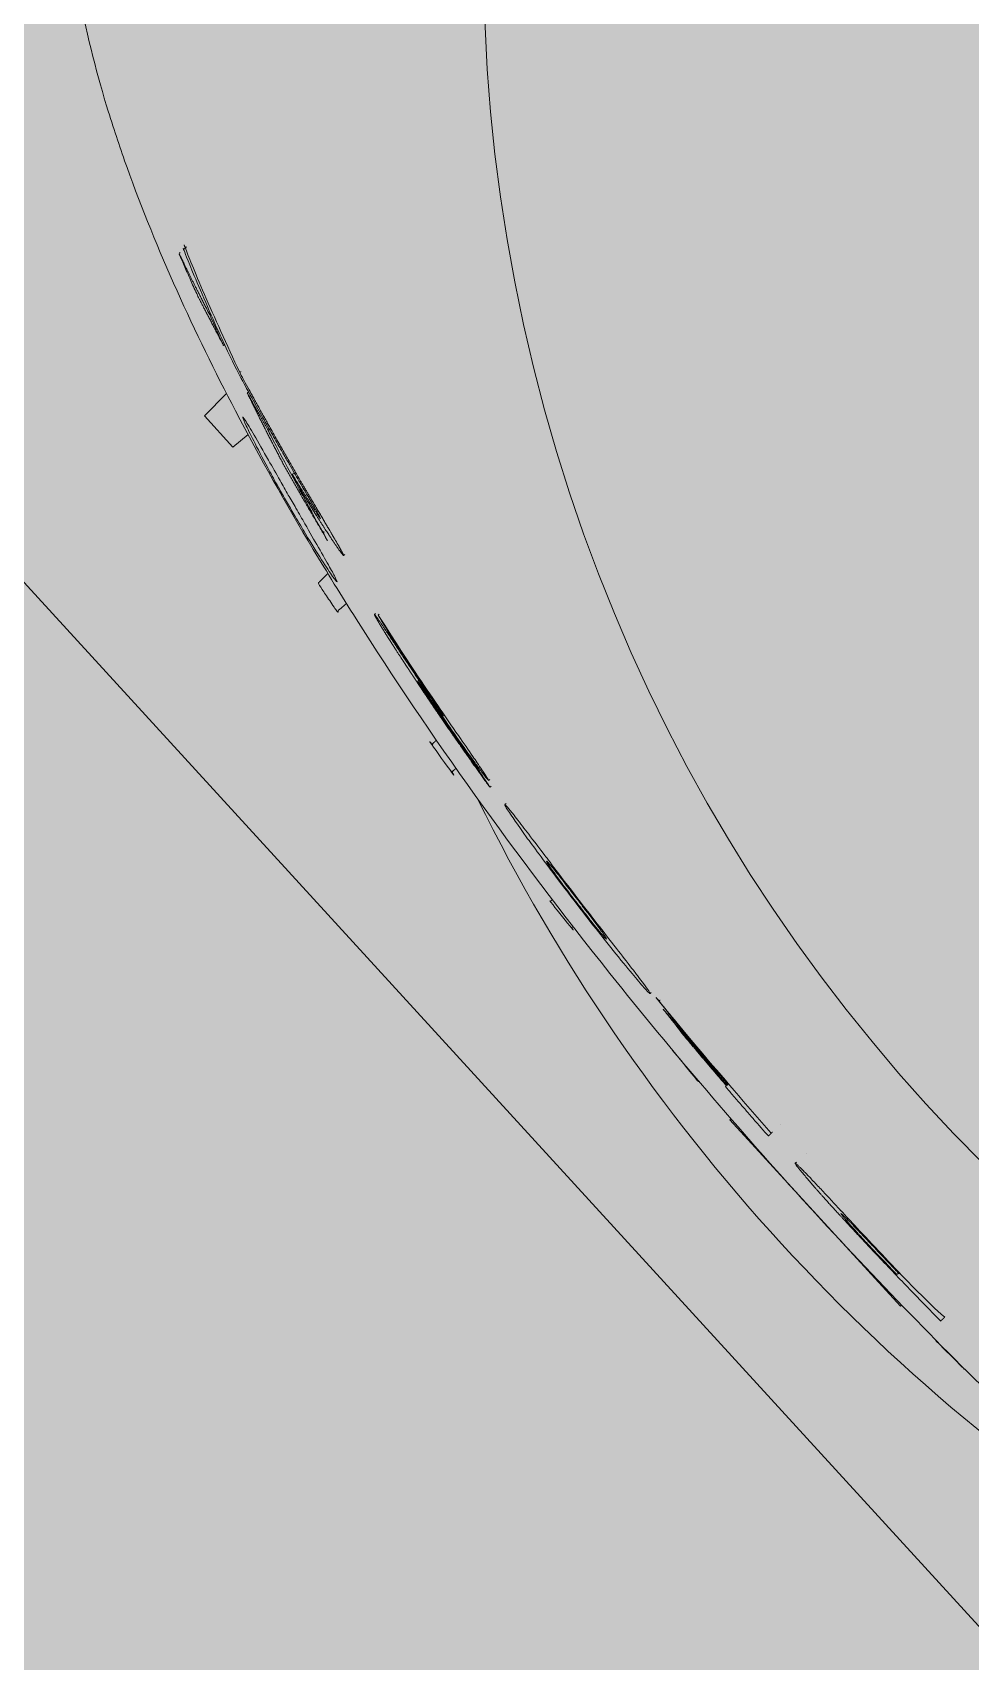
# Model space of a CAD drawing. Header units: metres. Extents: x 2306714 to 2308412, y 453204 to 454783.
# Drawn here: x 2307435.3738 to 2307435.4334, y 454012.8168 to 454012.92 of the extents above; entities that cross this region are included whole.
import ezdxf

# ---------------------------------------------------------------- set-up
doc = ezdxf.new("R2010")
doc.units = ezdxf.units.M
for name, color, linetype in [('220_СТР', 7, 'Continuous'), ('АД_серый', 250, 'Continuous'), ('ГП_здания', 7, 'Continuous'), ('ПП_Дорога_Покрытия_Газон', 3, 'Continuous')]:
    doc.layers.add(name, color=color, linetype=linetype)
for name, color, linetype, lineweight in [('280_ПОР_Откосы планировки', 250, 'Continuous', 20), ('ГП_АД том 3.2.6', 250, 'Continuous', 40), ('ПП_Дорога_Покрытия_Откос', 3, 'Continuous', 9)]:
    doc.layers.add(name, color=color, linetype=linetype, lineweight=lineweight)

# ---------------------------------------------------------------- blocks, each defined once
blk = doc.blocks.new('АД 3.2.6')
at = {"layer": 'АД_серый'}
h = blk.add_hatch(dxfattribs=at)
h.set_pattern_fill('ANSI37', color=256, scale=0.25)
h.set_pattern_definition([(45, (-2306965.9422, -453205.9558), (-0.56126600757, 0.56126600757), []), (135, (-2306965.9422, -453205.9558), (-0.56126600757, -0.56126600757), [])])
edge = h.paths.add_edge_path()
edge.add_line((1053.93186, 1206.08536), (1054.02543, 1208.20484))
edge.add_line((1054.02543, 1208.20484), (1018.62202, 1175.7919))
edge.add_line((1018.62202, 1175.7919), (966.99205, 1128.52302))
edge.add_line((966.99205, 1128.52302), (878.48354, 1047.49067))
edge.add_line((878.48354, 1047.49067), (841.60499, 1013.72719))
edge.add_line((841.60499, 1013.72719), (814.31486, 988.74221))
edge.add_line((814.31486, 988.74221), (777.43631, 954.97873))
edge.add_line((777.43631, 954.97873), (740.55776, 921.21525))
edge.add_line((740.55776, 921.21525), (666.80067, 853.68829))
edge.add_line((666.80067, 853.68829), (629.92212, 819.92481))
edge.add_line((629.92212, 819.92481), (593.04357, 786.16133))
edge.add_line((593.04357, 786.16133), (556.16502, 752.39785))
edge.add_line((556.16502, 752.39785), (292.41778, 510.92888))
edge.add_line((292.41778, 510.92888), (59.06115, 297.28349))
edge.add_arc((479.24764, -161.67002), 622.24996, 132.47509102, 141.13179677)
edge.add_line((-5.2309, 228.81116), (-27.95818, 200.61292))
edge.add_arc((-516.71903, 594.54558), 627.75003, 312.47523068, 321.13179661, ccw=False)
edge.add_line((-92.81738, 131.5364), (-212.23468, 22.20554))
edge.add_line((-212.23468, 22.20554), (-211.22178, 21.09919))
edge.add_line((-211.22178, 21.09919), (-91.80447, 130.43005))
edge.add_arc((-516.71903, 594.54558), 629.25003, 312.4752307, 321.13179662)
edge.add_line((-26.79029, 199.67163), (-4.06301, 227.86986))
edge.add_arc((479.24764, -161.67002), 620.74996, 132.47509101, 141.13179676, ccw=False)
edge.add_line((60.07406, 296.17713), (293.44604, 509.83656))
edge.add_line((293.44604, 509.83656), (557.17795, 751.29146))
edge.add_line((557.17795, 751.29146), (594.0565, 785.05494))
edge.add_line((594.0565, 785.05494), (630.93505, 818.81842))
edge.add_line((630.93505, 818.81842), (667.8136, 852.5819))
edge.add_line((667.8136, 852.5819), (741.5707, 920.10885))
edge.add_line((741.5707, 920.10885), (778.44926, 953.87233))
edge.add_line((778.44926, 953.87233), (815.32781, 987.63581))
edge.add_line((815.32781, 987.63581), (842.61793, 1012.62079))
edge.add_line((842.61793, 1012.62079), (879.49648, 1046.38427))
edge.add_line((879.49648, 1046.38427), (968.00501, 1127.41661))
edge.add_line((968.00501, 1127.41661), (1019.63498, 1174.68549))
edge.add_line((1019.63498, 1174.68549), (1053.93186, 1206.08536))
blk = doc.blocks.new('Водоподготовка 4 этап')
at = {"layer": '220_СТР', "lineweight": 30, "true_color": 0xe51010}
h = blk.add_hatch(color=12, dxfattribs=at)
h.dxf.hatch_style = 1
h.paths.add_polyline_path([(2307427.33288, 454009.45795), (2307434.33981, 454015.87302), (2307439.33817, 454010.41625), (2307432.32988, 454003.99993)])
blk = doc.blocks.new('Водоподготовка 18.05')
at = {"layer": 'ГП_здания', "lineweight": 13}
for p, q in [((6805.56, 5941.9, 0), (6805.46, 5941.9, 0)), ((6803.69, 5935.71, 0), (6803.61, 5935.71, 0)), ((6800.34, 5920.74, 0), (6800.24, 5920.74, 0)), ((6799.26, 5916.66, 0), (6799.16, 5916.66, 0)), ((6797.49, 5904.01, 0), (6797.39, 5904.01, 0)), ((6797.22, 5902.18, 0), (6797.12, 5902.18, 0)), ((6795.93, 5887.12, 0), (6795.83, 5887.12, 0)), ((6796.34, 5875.41, 0), (6796.34, 5875.41, 0)), ((6795.45, 5872.97, 0), (6795.36, 5872.97, 0)), ((6796.31, 5872.97, 0), (6796.31, 5872.97, 0))]:
    blk.add_line(p, q, dxfattribs=at)
at = {"layer": 'ГП_здания', "lineweight": 13, "ltscale": 25}
blk.add_lwpolyline([(6855.35, 5719.88), (6784.13, 5719.88), (6784.13, 6019.88), (6864.76, 6019.88)], dxfattribs=at)
at = {"layer": 'ГП_здания', "lineweight": 13, "elevation": 0}
blk.add_lwpolyline([(6963.16, 5964.33, 1), (6860.11, 5775.42, 1), (6963.16, 5964.33)], format="xyb", dxfattribs=at)
for points in [[(6800.95, 5930.48), (6799.7, 5930.55), (6799.7, 5933.22), (6801.69, 5933.33)], [(6794.27, 5861.79), (6794.16, 5861.79), (6794.15, 5877.81), (6794.26, 5877.81)]]:
    blk.add_lwpolyline(points, dxfattribs=at)
at = {"layer": 'ГП_здания', "lineweight": 13}
blk.add_arc((6911.63, 5869.88, 0), 120.36, 163.7424, 196.3299, dxfattribs=at)
at = {"layer": 'ГП_здания', "lineweight": 13, "extrusion": (0, 0, -1)}
blk.add_ellipse((7672.81, 5864.22, 0), major_axis=(-878.86, -0.55), ratio=0.530258, start_param=0.085865, end_param=0.088818, dxfattribs=at)
at = {"layer": 'ГП_здания', "lineweight": 13}
for points, knots in [([(7006.33, 5964.7, 0), (7002.57, 5968.45, 0), (6997.44, 5971.33, 0), (6993.34, 5973.27, 0), (6992.15, 5973.83, 0), (6991.06, 5974.31, 0), (6989.91, 5974.8, 0), (6984.79, 5976.94, 0), (6979.3, 5978.71, 0), (6973.89, 5980.14, 0), (6970.63, 5981, 0), (6967.44, 5981.74, 0), (6964.08, 5982.43, 0), (6962.42, 5982.77, 0), (6960.72, 5983.09, 0), (6959, 5983.4, 0), (6950.37, 5984.94, 0), (6941.13, 5986.05, 0), (6931.55, 5986.7, 0), (6925.2, 5987.12, 0), (6918.7, 5987.35, 0), (6912.14, 5987.36, 0), (6905.87, 5987.36, 0), (6899.65, 5987.18, 0), (6893.56, 5986.8, 0), (6889.62, 5986.56, 0), (6885.73, 5986.24, 0), (6881.91, 5985.84, 0), (6871.98, 5984.81, 0), (6862.53, 5983.26, 0), (6853.92, 5981.23, 0), (6851.25, 5980.6, 0), (6848.58, 5979.91, 0), (6845.9, 5979.13, 0), (6843.67, 5978.48, 0), (6841.43, 5977.77, 0), (6839.24, 5977, 0), (6837.42, 5976.37, 0), (6835.62, 5975.69, 0), (6833.87, 5974.97, 0), (6832.77, 5974.51, 0), (6831.7, 5974.05, 0), (6830.6, 5973.54, 0), (6827.67, 5972.19, 0), (6824.12, 5970.34, 0), (6820.86, 5967.99, 0), (6819.42, 5966.95, 0), (6818.04, 5965.81, 0), (6816.81, 5964.58, 0), (6813.06, 5960.81, 0), (6810.18, 5955.68, 0), (6808.24, 5951.59, 0), (6807.68, 5950.39, 0), (6807.19, 5949.3, 0), (6806.71, 5948.15, 0), (6804.57, 5943.04, 0), (6802.8, 5937.54, 0), (6801.37, 5932.13, 0), (6800.51, 5928.88, 0), (6799.77, 5925.68, 0), (6799.08, 5922.32, 0), (6798.74, 5920.66, 0), (6798.42, 5918.96, 0), (6798.11, 5917.24, 0), (6796.57, 5908.61, 0), (6795.46, 5899.37, 0), (6794.81, 5889.79, 0), (6794.39, 5883.44, 0), (6794.16, 5876.94, 0), (6794.15, 5870.38, 0), (6794.15, 5864.12, 0), (6794.33, 5857.89, 0), (6794.71, 5851.8, 0), (6794.95, 5847.86, 0), (6795.27, 5843.97, 0), (6795.67, 5840.15, 0), (6796.7, 5830.22, 0), (6798.25, 5820.77, 0), (6800.28, 5812.16, 0), (6800.91, 5809.5, 0), (6801.6, 5806.83, 0), (6802.38, 5804.14, 0), (6803.03, 5801.91, 0), (6803.74, 5799.68, 0), (6804.5, 5797.48, 0), (6805.14, 5795.66, 0), (6805.82, 5793.87, 0), (6806.54, 5792.12, 0), (6807, 5791.01, 0), (6807.46, 5789.94, 0), (6807.97, 5788.84, 0), (6809.32, 5785.92, 0), (6811.17, 5782.36, 0), (6813.52, 5779.1, 0), (6814.56, 5777.66, 0), (6815.7, 5776.28, 0), (6816.93, 5775.06, 0)], [0, 0, 0, 0, 1.490588, 1.490588, 1.490588, 1.924398, 1.924398, 1.924398, 3.851331, 3.851331, 3.851331, 5.01041, 5.01041, 5.01041, 5.586225, 5.586225, 5.586225, 8.477972, 8.477972, 8.477972, 10.394049, 10.394049, 10.394049, 12.224729, 12.224729, 12.224729, 13.40936, 13.40936, 13.40936, 16.493768, 16.493768, 16.493768, 17.44998, 17.44998, 17.44998, 18.244155, 18.244155, 18.244155, 18.901026, 18.901026, 18.901026, 19.31658, 19.31658, 19.31658, 20.421311, 20.421311, 20.421311, 20.909714, 20.909714, 20.909714, 22.400302, 22.400302, 22.400302, 22.834113, 22.834113, 22.834113, 24.761045, 24.761045, 24.761045, 25.920124, 25.920124, 25.920124, 26.495939, 26.495939, 26.495939, 29.387685, 29.387685, 29.387685, 31.303762, 31.303762, 31.303762, 33.134443, 33.134443, 33.134443, 34.319073, 34.319073, 34.319073, 37.403481, 37.403481, 37.403481, 38.359693, 38.359693, 38.359693, 39.153868, 39.153868, 39.153868, 39.810739, 39.810739, 39.810739, 40.226293, 40.226293, 40.226293, 41.331024, 41.331024, 41.331024, 41.819428, 41.819428, 41.819428, 41.819428]), ([(6802.79, 5932.47, 0), (6802.76, 5932.47, 0), (6802.72, 5932.47, 0), (6802.69, 5932.47, 0), (6802.68, 5932.42, 0), (6802.67, 5932.38, 0), (6802.65, 5932.33, 0), (6802.64, 5932.28, 0), (6802.63, 5932.23, 0), (6802.62, 5932.18, 0), (6802.61, 5932.13, 0), (6802.6, 5932.08, 0), (6802.59, 5932.03, 0), (6802.57, 5931.98, 0), (6802.56, 5931.93, 0), (6802.55, 5931.88, 0), (6802.54, 5931.83, 0), (6802.53, 5931.78, 0), (6802.51, 5931.73, 0), (6802.49, 5931.63, 0), (6802.46, 5931.52, 0), (6802.44, 5931.41, 0), (6802.43, 5931.36, 0), (6802.41, 5931.31, 0), (6802.4, 5931.25, 0), (6802.4, 5931.25, 0), (6802.4, 5931.25, 0), (6802.4, 5931.24, 0), (6802.39, 5931.19, 0), (6802.38, 5931.14, 0), (6802.36, 5931.09, 0), (6802.34, 5930.98, 0), (6802.31, 5930.87, 0), (6802.29, 5930.75, 0), (6802.27, 5930.7, 0), (6802.26, 5930.64, 0), (6802.25, 5930.58, 0), (6802.23, 5930.52, 0), (6802.22, 5930.47, 0), (6802.2, 5930.41, 0), (6802.19, 5930.35, 0), (6802.18, 5930.29, 0), (6802.16, 5930.23, 0), (6802.15, 5930.17, 0), (6802.14, 5930.11, 0), (6802.12, 5930.05, 0), (6802.11, 5929.99, 0), (6802.09, 5929.93, 0), (6802.08, 5929.87, 0)], [0, 0, 0, 0, 1, 1, 1, 1.021649, 1.021649, 1.021649, 1.043306, 1.043306, 1.043306, 1.064971, 1.064971, 1.064971, 1.086644, 1.086644, 1.086644, 1.108326, 1.108326, 1.108326, 1.151712, 1.151712, 1.151712, 1.173417, 1.173417, 1.173417, 1.174825, 1.174825, 1.174825, 1.195129, 1.195129, 1.195129, 1.238573, 1.238573, 1.238573, 1.260307, 1.260307, 1.260307, 1.282051, 1.282051, 1.282051, 1.303807, 1.303807, 1.303807, 1.325573, 1.325573, 1.325573, 1.347354, 1.347354, 1.347354, 1.347354]), ([(6801.45, 5931.54, 0), (6801.46, 5931.54, 0), (6801.46, 5931.45, 0), (6801.38, 5931.04, 0), (6801.31, 5930.67, 0), (6801.09, 5929.69, 0), (6800.96, 5929.08, 0), (6800.7, 5927.95, 0), (6800.59, 5927.46, 0), (6800.4, 5926.62, 0), (6800.32, 5926.28, 0), (6800.17, 5925.62, 0), (6800.1, 5925.3, 0), (6799.95, 5924.61, 0), (6799.87, 5924.24, 0), (6799.65, 5923.27, 0), (6799.52, 5922.71, 0), (6799.29, 5921.65, 0), (6799.18, 5921.18, 0), (6799.01, 5920.46, 0), (6798.95, 5920.2, 0), (6798.85, 5919.87, 0), (6798.82, 5919.79, 0), (6798.81, 5919.79, 0), (6798.79, 5919.79, 0), (6798.79, 5919.94, 0), (6798.87, 5920.52, 0), (6798.94, 5920.95, 0), (6799.12, 5922.03, 0), (6799.24, 5922.68, 0), (6799.47, 5923.79, 0), (6799.55, 5924.21, 0), (6799.71, 5924.95, 0), (6799.78, 5925.27, 0), (6799.92, 5925.92, 0), (6800, 5926.24, 0), (6800.17, 5926.99, 0), (6800.27, 5927.41, 0), (6800.55, 5928.54, 0), (6800.73, 5929.2, 0), (6801.02, 5930.26, 0), (6801.14, 5930.67, 0), (6801.33, 5931.28, 0), (6801.4, 5931.46, 0), (6801.44, 5931.53, 0), (6801.44, 5931.54, 0), (6801.45, 5931.54, 0)], [1.75367, 1.75367, 1.75367, 1.75367, 1.921679, 1.921679, 2.136096, 2.136096, 2.357453, 2.357453, 2.504666, 2.504666, 2.604394, 2.604394, 2.695045, 2.695045, 2.804389, 2.804389, 2.98557, 2.98557, 3.177832, 3.177832, 3.349008, 3.349008, 3.507337, 3.507337, 3.507337, 3.723454, 3.723454, 3.937974, 3.937974, 4.157975, 4.157975, 4.282342, 4.282342, 4.374612, 4.374612, 4.467867, 4.467867, 4.592004, 4.592004, 4.817449, 4.817449, 5.015435, 5.015435, 5.218566, 5.218566, 5.261007, 5.261007, 5.261007, 5.261007]), ([(6797.47, 5905, 0), (6797.44, 5905, 0), (6797.42, 5905, 0), (6797.39, 5905, 0), (6797.72, 5907.73, 0), (6797.84, 5908.54, 0), (6798.12, 5910.4, 0), (6798.16, 5910.65, 0), (6798.21, 5911, 0), (6798.24, 5911.15, 0), (6798.28, 5911.39, 0), (6798.29, 5911.48, 0), (6798.32, 5911.6, 0), (6798.32, 5911.64, 0), (6798.34, 5911.7, 0), (6798.34, 5911.71, 0), (6798.34, 5911.69, 0), (6798.34, 5911.66, 0), (6798.33, 5911.57, 0), (6798.32, 5911.51, 0), (6798.3, 5911.33, 0), (6798.29, 5911.23, 0), (6798.23, 5910.79, 0), (6798.17, 5910.43, 0), (6798.11, 5909.98, 0), (6798.1, 5909.88, 0), (6797.88, 5908.32, 0), (6797.77, 5907.51, 0), (6797.55, 5905.77, 0), (6797.52, 5905.42, 0), (6797.47, 5905.03, 0), (6797.44, 5904.77, 0), (6797.41, 5904.36, 0), (6797.39, 5904.21, 0), (6797.39, 5904.03, 0), (6797.39, 5903.99, 0), (6797.41, 5904.03, 0), (6797.42, 5904.1, 0), (6797.47, 5904.35, 0), (6797.5, 5904.54, 0), (6797.59, 5905.13, 0), (6797.64, 5905.49, 0), (6797.75, 5906.28, 0), (6797.82, 5906.81, 0), (6797.99, 5908.07, 0), (6798.12, 5908.99, 0), (6798.37, 5910.7, 0), (6798.57, 5912.25, 0), (6799.31, 5916.47, 0), (6799.34, 5916.47, 0), (6799.37, 5916.47, 0), (6799.4, 5916.47, 0)], [0, 0, 0, 0, 1, 1, 1, 1.783767, 1.783767, 1.98282, 1.98282, 2.115394, 2.115394, 2.202856, 2.202856, 2.27304, 2.27304, 2.340971, 2.340971, 2.410956, 2.410956, 2.485735, 2.485735, 2.579931, 2.579931, 2.891074, 2.891074, 2.976955, 2.976955, 4.2732, 4.2732, 4.998706, 4.998706, 5.830633, 5.830633, 6.49666, 6.49666, 7.143934, 7.143934, 7.81979, 7.81979, 8.515769, 8.515769, 9.392539, 9.392539, 10.702847, 10.702847, 12.186429, 12.186429, 14.375079, 14.375079, 14.375079, 15.375079, 15.375079, 15.375079, 15.375079]), ([(6795.95, 5887.89, 0), (6795.92, 5887.62, 0), (6795.9, 5887.43, 0), (6795.86, 5887.18, 0), (6795.84, 5887.12, 0), (6795.82, 5887.13, 0), (6795.81, 5887.21, 0), (6795.8, 5887.52, 0), (6795.8, 5887.75, 0), (6795.83, 5888.56, 0), (6795.85, 5889.04, 0), (6795.92, 5890.35, 0), (6795.97, 5891.06, 0), (6796.1, 5892.91, 0), (6796.23, 5894.6, 0), (6796.55, 5898, 0), (6796.66, 5899.01, 0), (6796.83, 5900.49, 0), (6796.9, 5900.94, 0), (6796.96, 5901.4, 0), (6796.99, 5901.58, 0), (6797.03, 5901.86, 0), (6797.05, 5901.96, 0), (6797.07, 5902.04, 0), (6797.1, 5902.15, 0), (6797.11, 5902.19, 0), (6797.13, 5902.16, 0), (6797.14, 5902.08, 0), (6797.13, 5901.8, 0), (6797.12, 5901.59, 0), (6797.07, 5900.96, 0), (6797.04, 5900.56, 0), (6796.96, 5899.73, 0), (6796.91, 5899.14, 0), (6796.79, 5897.8, 0), (6796.67, 5896.53, 0), (6796.41, 5893.44, 0), (6796.29, 5892.06, 0), (6796.14, 5890.13, 0), (6796.1, 5889.59, 0), (6796.04, 5888.87, 0), (6796.02, 5888.64, 0), (6795.98, 5888.23, 0), (6795.97, 5888.05, 0), (6795.95, 5887.89, 0)], [0, 0, 0, 0, 0.140503, 0.140503, 0.279558, 0.279558, 0.440684, 0.440684, 0.557789, 0.557789, 0.647061, 0.647061, 0.735991, 0.735991, 0.880222, 0.880222, 1.011551, 1.011551, 1.141168, 1.141168, 1.238837, 1.238837, 1.336799, 1.336799, 1.336799, 1.471844, 1.471844, 1.606831, 1.606831, 1.749736, 1.749736, 1.904632, 1.904632, 2.023565, 2.023565, 2.069214, 2.069214, 2.080648, 2.080648, 2.085127, 2.085127, 2.087376, 2.087376, 2.089632, 2.089632, 2.089632, 2.089632]), ([(6796.41, 5895.95, 0), (6796.37, 5895.5, 0), (6796.33, 5895.06, 0), (6796.27, 5894.38, 0), (6796.24, 5893.97, 0), (6796.19, 5893.32, 0), (6796.16, 5893, 0), (6796.13, 5892.45, 0), (6796.12, 5892.23, 0), (6796.11, 5891.89, 0), (6796.1, 5891.74, 0), (6796.11, 5891.51, 0), (6796.12, 5891.51, 0), (6796.15, 5891.6, 0), (6796.18, 5891.71, 0), (6796.22, 5892.05, 0), (6796.24, 5892.23, 0), (6796.29, 5892.75, 0), (6796.32, 5892.99, 0), (6796.36, 5893.44, 0), (6796.38, 5893.7, 0), (6796.39, 5893.9, 0), (6796.41, 5894.11, 0), (6796.43, 5894.32, 0), (6796.47, 5894.78, 0), (6796.47, 5894.84, 0), (6796.51, 5895.22, 0), (6796.53, 5895.55, 0), (6796.59, 5896.2, 0), (6796.61, 5896.45, 0), (6796.64, 5896.92, 0), (6796.65, 5897.11, 0), (6796.67, 5897.48, 0), (6796.67, 5897.59, 0), (6796.67, 5897.75, 0), (6796.65, 5897.77, 0), (6796.61, 5897.64, 0), (6796.59, 5897.52, 0), (6796.54, 5897.16, 0), (6796.52, 5896.96, 0), (6796.47, 5896.54, 0), (6796.44, 5896.25, 0), (6796.41, 5895.95, 0)], [0, 0, 0, 0, 0.061398, 0.061398, 0.143718, 0.143718, 0.202976, 0.202976, 0.250492, 0.250492, 0.297711, 0.297711, 0.366238, 0.366238, 0.435084, 0.435084, 0.471903, 0.471903, 0.504315, 0.504315, 0.561339, 0.561339, 0.561339, 0.596677, 0.596677, 0.608213, 0.608213, 0.649967, 0.649967, 0.679277, 0.679277, 0.709843, 0.709843, 0.753333, 0.753333, 0.831317, 0.831317, 0.895995, 0.895995, 0.956547, 0.956547, 1.047004, 1.047004, 1.047004, 1.047004])]:
    blk.add_open_spline(points, degree=3, knots=knots, dxfattribs=at)
for points, weights, degree, knots in [([(6803.21, 5933.74, 0), (6804.53, 5938.05, 0), (6805.99, 5941.9, 0), (6806.04, 5941.9, 0), (6806.09, 5941.9, 0)], [1, 0.99831290139, 1, 1, 1], 2, [0, 0, 0, 0.116192, 0.116192, 1.116192, 1.116192, 1.116192]), ([(6801.41, 5926.72, 0), (6801.38, 5926.72, 0), (6801.34, 5926.72, 0), (6801.31, 5926.72, 0), (6801.09, 5925.6, 0), (6800.99, 5925.01, 0), (6800.84, 5924.19, 0), (6800.83, 5924.09, 0), (6800.78, 5923.82, 0), (6800.76, 5923.68, 0), (6800.74, 5923.53, 0), (6800.73, 5923.46, 0), (6800.74, 5923.46, 0), (6800.75, 5923.5, 0), (6800.78, 5923.6, 0), (6800.8, 5923.66, 0), (6800.84, 5923.82, 0), (6800.86, 5923.9, 0), (6800.9, 5924.1, 0), (6800.93, 5924.21, 0), (6800.98, 5924.45, 0), (6801.01, 5924.61, 0), (6801.11, 5925.07, 0), (6801.2, 5925.48, 0), (6801.5, 5926.87, 0), (6801.71, 5927.8, 0), (6802.33, 5930.56, 0), (6802.78, 5932.45, 0), (6803.29, 5934.44, 0), (6804.1, 5937.05, 0), (6804.95, 5939.54, 0), (6805.85, 5941.9, 0), (6805.89, 5941.9, 0), (6805.94, 5941.9, 0), (6805.99, 5941.9, 0)], [1, 1, 1, 1, 1, 1, 1, 1, 1, 1, 1, 1, 1, 1, 1, 1, 1, 1, 1, 1, 1, 1, 1, 1, 1, 1, 1, 1, 1, 0.999052884304, 0.999052884304, 1, 1, 1, 1], 3, [0, 0, 0, 0, 1, 1, 1, 1.482621, 1.482621, 1.571499, 1.571499, 1.749409, 1.749409, 1.858886, 1.858886, 1.943474, 1.943474, 2.005163, 2.005163, 2.057727, 2.057727, 2.117194, 2.117194, 2.211805, 2.211805, 2.34764, 2.34764, 2.540097, 2.540097, 2.789454, 2.789454, 2.789454, 2.896075, 2.896075, 2.896075, 3.896075, 3.896075, 3.896075, 3.896075]), ([(6804.33, 5937.67, 0), (6804.31, 5937.67, 0), (6804.28, 5937.67, 0), (6804.26, 5937.67, 0), (6804.04, 5937.02, 0), (6803.82, 5936.37, 0), (6803.61, 5935.71, 0), (6803.79, 5936.39, 0), (6803.96, 5937.01, 0), (6804.25, 5938.12, 0), (6804.38, 5938.59, 0), (6804.48, 5938.99, 0), (6804.8, 5939.98, 0), (6805.12, 5940.95, 0), (6805.46, 5941.9, 0), (6805.32, 5941.4, 0), (6805.14, 5940.79, 0), (6804.73, 5939.37, 0), (6804.5, 5938.56, 0), (6804.26, 5937.67, 0)], [1, 1, 1, 1, 0.999923677775, 0.999923677775, 1, 1, 1, 1, 1, 1, 0.999851519662, 0.999851519662, 1, 1, 1, 1, 1, 1], 3, [0, 0, 0, 0, 1, 1, 1, 1.030264, 1.030264, 1.030264, 1.316363, 1.316363, 1.602413, 1.602413, 1.602413, 1.644625, 1.644625, 1.644625, 2.033476, 2.033476, 2.422328, 2.422328, 2.422328, 2.422328]), ([(6803.31, 5933.74, 0), (6803.28, 5933.74, 0), (6803.25, 5933.74, 0), (6803.21, 5933.74, 0), (6803.06, 5933.17, 0), (6802.92, 5932.57, 0), (6802.63, 5931.39, 0), (6802.48, 5930.77, 0), (6801.95, 5928.52, 0), (6801.71, 5927.4, 0), (6801.3, 5925.55, 0), (6801.12, 5924.69, 0), (6800.88, 5923.55, 0), (6800.8, 5923.17, 0), (6800.64, 5922.41, 0), (6800.57, 5922.11, 0), (6800.48, 5921.67, 0), (6800.43, 5921.44, 0), (6800.34, 5921.08, 0), (6800.31, 5920.96, 0), (6800.27, 5920.8, 0), (6800.25, 5920.75, 0), (6800.22, 5920.73, 0), (6800.23, 5920.81, 0), (6800.26, 5921.18, 0), (6800.32, 5921.63, 0), (6800.52, 5922.89, 0), (6800.72, 5924.04, 0), (6800.99, 5925.45, 0), (6801.09, 5925.88, 0), (6801.2, 5926.3, 0), (6801.31, 5926.72, 0)], [1, 1, 1, 1, 1, 1, 1, 1, 1, 1, 1, 1, 1, 1, 1, 1, 1, 1, 1, 1, 1, 1, 1, 1, 1, 1, 1, 1, 1, 0.9999976917, 0.9999976917, 1], 3, [0, 0, 0, 0, 1, 1, 1, 1.168307, 1.168307, 1.335549, 1.335549, 1.782391, 1.782391, 2.002199, 2.002199, 2.122949, 2.122949, 2.26419, 2.26419, 2.452134, 2.452134, 2.624115, 2.624115, 2.773935, 2.773935, 2.979018, 2.979018, 3.412998, 3.412998, 4.027067, 4.027067, 4.027067, 4.03233, 4.03233, 4.03233, 4.03233]), ([(6800.24, 5922.67, 0), (6800.79, 5925.31, 0), (6801.39, 5927.83, 0), (6802.02, 5930.21, 0), (6802.69, 5932.47, 0)], [1, 0.999500896324, 1, 0.999475383254, 1], 2, [0, 0, 0, 0.0631915, 0.0631915, 0.127978, 0.127978, 0.127978]), ([(6800.34, 5922.67, 0), (6800.29, 5922.67, 0), (6800.24, 5922.67, 0), (6801.11, 5926.38, 0), (6802.08, 5929.87, 0), (6802.13, 5929.87, 0), (6802.18, 5929.87, 0)], [1, 1, 1, 0.998844950121, 1, 1, 1], 2, [0, 0, 0, 1, 1, 1.096136, 1.096136, 2.096136, 2.096136, 2.096136]), ([(6798.73, 5920.57, 0), (6798.29, 5920.55, 0), (6797.85, 5920.53, 0), (6797.69, 5919.47, 0), (6797.54, 5918.4, 0), (6797.93, 5918.38, 0), (6798.31, 5918.37, 0)], [1.0165821151, 1.01434292411, 1.01209592796, 0.999995152018, 1, 1.01809215286, 1.02026758655], 2, [0, 0, 0, 0.03684817, 0.03684817, 0.04307584, 0.04307584, 0.06961185, 0.06961185, 0.06961185]), ([(6797.26, 5903.63, 0), (6797.23, 5903.63, 0), (6797.2, 5903.63, 0), (6797.16, 5903.63, 0), (6797.49, 5906.39, 0), (6797.82, 5908.82, 0), (6798.28, 5911.85, 0), (6798.51, 5913.3, 0), (6798.78, 5914.86, 0), (6798.87, 5915.35, 0), (6798.99, 5915.99, 0), (6799.03, 5916.18, 0), (6799.09, 5916.44, 0), (6799.12, 5916.58, 0), (6799.16, 5916.67, 0), (6799.17, 5916.68, 0), (6799.16, 5916.56, 0), (6799.15, 5916.47, 0), (6799.11, 5916.15, 0), (6799.08, 5915.91, 0), (6799, 5915.41, 0), (6798.92, 5914.92, 0), (6798.68, 5913.38, 0), (6798.62, 5913.01, 0), (6798.53, 5912.39, 0), (6798.48, 5912.1, 0), (6798.37, 5911.32, 0), (6798.33, 5911.07, 0), (6798.19, 5910.08, 0), (6798.14, 5909.71, 0), (6798.08, 5909.32, 0), (6798.07, 5909.22, 0), (6798.06, 5909.08, 0), (6798.05, 5909.03, 0), (6798.05, 5908.98, 0), (6798.05, 5908.96, 0), (6798.05, 5908.97, 0), (6798.06, 5909, 0), (6798.07, 5909.06, 0), (6798.08, 5909.11, 0), (6798.11, 5909.27, 0), (6798.12, 5909.36, 0), (6798.16, 5909.63, 0), (6798.2, 5909.87, 0), (6798.43, 5911.38, 0), (6798.54, 5912.13, 0), (6798.75, 5913.44, 0), (6798.88, 5914.29, 0), (6799.05, 5915.29, 0), (6799.13, 5915.68, 0), (6799.22, 5916.07, 0), (6799.31, 5916.47, 0)], [1, 1, 1, 1, 1, 1, 1, 1, 1, 1, 1, 1, 1, 1, 1, 1, 1, 1, 1, 1, 1, 1, 1, 1, 1, 1, 1, 1, 1, 1, 1, 1, 1, 1, 1, 1, 1, 1, 1, 1, 1, 1, 1, 1, 1, 1, 1, 1, 1, 0.999999238075, 0.999999238075, 1], 3, [0, 0, 0, 0, 1, 1, 1, 4.478328, 4.478328, 7.417663, 7.417663, 8.544045, 8.544045, 9.179889, 9.179889, 9.63554, 9.63554, 9.925334, 9.925334, 10.156489, 10.156489, 10.440932, 10.440932, 10.69071, 10.69071, 10.802163, 10.802163, 10.913774, 10.913774, 11.050336, 11.050336, 11.216046, 11.216046, 11.277671, 11.277671, 11.330953, 11.330953, 11.38099, 11.38099, 11.429299, 11.429299, 11.475791, 11.475791, 11.528881, 11.528881, 11.636062, 11.636062, 11.927863, 11.927863, 12.215433, 12.215433, 12.215433, 12.218457, 12.218457, 12.218457, 12.218457]), ([(6796.38, 5905.97, 0), (6796.26, 5905.97, 0), (6796.14, 5905.98, 0), (6796.02, 5905.98, 0), (6796.1, 5906.69, 0), (6796.17, 5907.41, 0), (6796.25, 5908.12, 0), (6796.39, 5908.12, 0), (6796.53, 5908.13, 0), (6796.67, 5908.13, 0)], [1, 1, 1, 1, 0.999996795465, 0.999996795465, 1, 1, 1, 1], 3, [0, 0, 0, 0, 0.480014, 0.480014, 0.480014, 0.486215, 0.486215, 0.486215, 1.043226, 1.043226, 1.043226, 1.043226]), ([(6795.09, 5893.56, 0), (6795.05, 5893.56, 0), (6795, 5893.56, 0), (6794.95, 5893.57, 0), (6795, 5894.28, 0), (6795.05, 5894.99, 0), (6795.1, 5895.7, 0), (6795.16, 5895.7, 0), (6795.22, 5895.71, 0), (6795.27, 5895.71, 0)], [1, 1, 1, 1, 0.999996814524, 0.999996814524, 1, 1, 1, 1], 3, [0, 0, 0, 0, 0.1837325, 0.1837325, 0.1837325, 0.1899152, 0.1899152, 0.1899152, 0.4133129, 0.4133129, 0.4133129, 0.4133129]), ([(6795.52, 5875.4, 0), (6795.62, 5880.93, 0), (6795.92, 5886.39, 0), (6795.97, 5886.39, 0), (6796.02, 5886.39, 0)], [1, 0.99845061329, 1, 1, 1], 2, [0, 0, 0, 0.111348, 0.111348, 1.111348, 1.111348, 1.111348]), ([(6795.92, 5886.39, 0), (6795.86, 5885.75, 0), (6795.8, 5885.11, 0), (6795.66, 5882.33, 0), (6795.57, 5879.54, 0), (6795.54, 5879.54, 0), (6795.5, 5879.54, 0), (6795.6, 5882.47, 0), (6795.75, 5885.39, 0), (6795.79, 5885.39, 0), (6795.82, 5885.39, 0)], [1, 0.999999314875, 1, 0.999599922527, 1, 1, 1, 0.99955865916, 1, 1, 1], 2, [0, 0, 0, 0.002341, 0.002341, 0.058917, 0.058917, 1.058917, 1.058917, 1.118339, 1.118339, 2.118339, 2.118339, 2.118339]), ([(6795.61, 5875.4, 0), (6795.58, 5875.4, 0), (6795.55, 5875.4, 0), (6795.52, 5875.4, 0), (6795.43, 5875.4, 0), (6795.35, 5875.4, 0), (6795.27, 5875.4, 0), (6795.28, 5876.09, 0), (6795.29, 5876.78, 0), (6795.33, 5878.16, 0), (6795.35, 5878.85, 0), (6795.37, 5879.54, 0), (6795.4, 5879.54, 0), (6795.42, 5879.54, 0), (6795.45, 5879.54, 0), (6795.48, 5880.3, 0), (6795.5, 5881.05, 0), (6795.56, 5882.57, 0), (6795.6, 5883.33, 0), (6795.63, 5884.09, 0), (6795.67, 5884.52, 0), (6795.71, 5884.96, 0), (6795.75, 5885.39, 0)], [1, 1, 1, 1, 1, 1, 1, 1, 1, 1, 1, 1, 1, 1, 1, 1, 1, 1, 1, 1, 0.99999952267, 0.99999952267, 1], 3, [0, 0, 0, 0, 1, 1, 1, 2, 2, 2, 2.1935, 2.1935, 2.387001, 2.387001, 2.387001, 3.387001, 3.387001, 3.387001, 3.600351, 3.600351, 3.813701, 3.813701, 3.813701, 3.816094, 3.816094, 3.816094, 3.816094]), ([(6794.36, 5881.15, 0), (6794.35, 5881.15, 0), (6794.34, 5881.15, 0), (6794.33, 5881.15, 0), (6794.35, 5881.86, 0), (6794.38, 5882.57, 0), (6794.41, 5883.29, 0), (6794.42, 5883.29, 0), (6794.44, 5883.29, 0), (6794.45, 5883.29, 0)], [1, 1, 1, 1, 0.999996825739, 0.999996825739, 1, 1, 1, 1], 3, [0, 0, 0, 0, 1, 1, 1, 1.006172, 1.006172, 1.006172, 1.061909, 1.061909, 1.061909, 1.061909]), ([(6795.76, 5859.37, 0), (6795.72, 5859.37, 0), (6795.69, 5859.37, 0), (6795.66, 5859.37, 0), (6795.57, 5859.37, 0), (6795.49, 5859.37, 0), (6795.41, 5859.37, 0), (6795.3, 5862.29, 0), (6795.24, 5865.23, 0), (6795.22, 5868.17, 0), (6795.22, 5868.49, 0), (6795.22, 5868.81, 0), (6795.22, 5869.44, 0), (6795.22, 5869.75, 0), (6795.23, 5870.63, 0), (6795.24, 5871.15, 0), (6795.27, 5872.03, 0), (6795.29, 5872.38, 0), (6795.32, 5872.85, 0), (6795.34, 5872.97, 0), (6795.37, 5872.97, 0), (6795.39, 5872.85, 0), (6795.41, 5872.38, 0), (6795.43, 5872.03, 0), (6795.44, 5871.15, 0), (6795.45, 5870.63, 0), (6795.46, 5869.75, 0), (6795.46, 5869.45, 0), (6795.47, 5868.81, 0), (6795.47, 5868.49, 0), (6795.47, 5868.17, 0), (6795.49, 5865.23, 0), (6795.55, 5862.29, 0), (6795.66, 5859.37, 0)], [1, 1, 1, 1, 1, 1, 1, 0.999343512695, 0.999343512695, 1, 1, 1, 1, 1, 1, 1, 1, 1, 1, 1, 1, 1, 1, 1, 1, 1, 1, 1, 1, 1, 1, 0.999341942385, 0.999341942385, 1], 3, [0, 0, 0, 0, 1, 1, 1, 2, 2, 2, 2.088765, 2.088765, 2.088765, 2.179672, 2.179672, 2.270355, 2.270355, 2.446415, 2.446415, 2.623026, 2.623026, 2.799734, 2.799734, 2.97648, 2.97648, 3.15302, 3.15302, 3.329024, 3.329024, 3.41975, 3.41975, 3.510708, 3.510708, 3.510708, 3.599579, 3.599579, 3.599579, 3.599579]), ([(6794.16, 5868.73, 0), (6794.16, 5868.73, 0), (6794.16, 5868.73, 0), (6794.15, 5869.8, 0), (6794.15, 5870.87, 0), (6794.15, 5870.87, 0), (6794.15, 5870.87, 0)], [1, 1, 1, 0.999995244209, 1, 1, 1], 2, [0, 0, 0, 1, 1, 1.006168, 1.006168, 2.006168, 2.006168, 2.006168]), ([(6795.34, 5863.42, 0), (6795.32, 5864.22, 0), (6795.31, 5865.02, 0), (6795.3, 5865.82, 0), (6795.29, 5866.01, 0), (6795.29, 5866.2, 0), (6795.29, 5866.58, 0), (6795.29, 5866.76, 0), (6795.29, 5867.28, 0), (6795.29, 5867.58, 0), (6795.3, 5868.1, 0), (6795.31, 5868.31, 0), (6795.33, 5868.59, 0), (6795.34, 5868.66, 0), (6795.35, 5868.66, 0), (6795.36, 5868.59, 0), (6795.38, 5868.31, 0), (6795.39, 5868.1, 0), (6795.41, 5867.58, 0), (6795.42, 5867.27, 0), (6795.43, 5866.76, 0), (6795.43, 5866.58, 0), (6795.44, 5866.2, 0), (6795.44, 5866.01, 0), (6795.45, 5865.82, 0), (6795.46, 5865.02, 0), (6795.47, 5864.22, 0), (6795.49, 5863.42, 0), (6795.44, 5863.42, 0), (6795.39, 5863.42, 0), (6795.34, 5863.42, 0)], [1, 0.999994590858, 0.999994590858, 1, 1, 1, 1, 1, 1, 1, 1, 1, 1, 1, 1, 1, 1, 1, 1, 1, 1, 1, 1, 1, 1, 0.999994585389, 0.999994585389, 1, 1, 1, 1], 3, [0, 0, 0, 0, 0.008057, 0.008057, 0.008057, 0.061803, 0.061803, 0.115414, 0.115414, 0.219311, 0.219311, 0.323549, 0.323549, 0.427893, 0.427893, 0.532235, 0.532235, 0.6365, 0.6365, 0.740465, 0.740465, 0.794031, 0.794031, 0.847732, 0.847732, 0.847732, 0.855793, 0.855793, 0.855793, 1.855793, 1.855793, 1.855793, 1.855793]), ([(6794.47, 5856.32, 0), (6794.45, 5856.32, 0), (6794.44, 5856.32, 0), (6794.42, 5856.32, 0), (6794.4, 5857.03, 0), (6794.37, 5857.74, 0), (6794.35, 5858.45, 0), (6794.36, 5858.45, 0), (6794.37, 5858.45, 0), (6794.38, 5858.46, 0)], [1, 1, 1, 1, 0.99999682577, 0.99999682577, 1, 1, 1, 1], 3, [0, 0, 0, 0, 0.055698, 0.055698, 0.055698, 0.06187, 0.06187, 0.06187, 1.06187, 1.06187, 1.06187, 1.06187])]:
    blk.add_rational_spline(points, weights, degree=degree, knots=knots, dxfattribs=at)
blk = doc.blocks.new('Откос водоподготовка')
at = {"layer": 'ПП_Дорога_Покрытия_Откос'}
h = blk.add_hatch(dxfattribs=at)
h.set_pattern_fill('GRASS', color=110, scale=0.02, style=0)
h.set_pattern_definition([(90, (-2307476.39992, -453943.012), (-0.3592102448, 0.3592102448), [0.09525, -0.6231704896]), (45, (-2307476.3999, -453943.012), (-0.35921024484, 0.35921024484), [0.09525, -0.41275]), (135, (-2307476.3999, -453943.012), (-0.35921024484, -0.35921024484), [0.09525, -0.41275])])
edge = h.paths.add_edge_path()
edge.add_line((21.81438, 23.73319), (19.4805, 26.28239))
edge.add_arc((14.20344, 31.75312), 7.60107, 224.018251, 313.967682, ccw=False)
edge.add_line((8.73738, 26.47123), (-14.23126, 49.84106))
edge.add_line((-14.23126, 49.84106), (-16.36841, 52.39698))
edge.add_line((-16.36841, 52.39698), (-12.60349, 55.77315))
edge.add_arc((-14.12112, 57.41554), 2.23621, 312.7392, 402.11394)
edge.add_line((-12.46227, 58.91515), (-20.06323, 67.51195))
edge.add_arc((-21.67482, 65.65259), 2.46057, 49.08307, 132.02188)
edge.add_line((-23.32196, 67.48052), (-26.75947, 64.28198))
edge.add_line((-26.75947, 64.28198), (-32.95278, 71.16613))
edge.add_arc((-34.80356, 69.46306), 2.51512, 42.61989, 96.74512)
edge.add_line((-35.09897, 71.96077), (-40.01462, 77.44533))
edge.add_arc((-41.95395, 75.68624), 2.61827, 42.21002, 132.1302)
edge.add_line((-43.71033, 77.62801), (-53.68224, 68.37441))
edge.add_arc((-51.8986, 66.57882), 2.53091, 134.80867, 222.70303)
edge.add_line((-53.75851, 64.86236), (-48.81323, 59.73128))
edge.add_arc((-47.50489, 57.82765), 2.30989, 124.50022, 222.19026)
edge.add_line((-49.21633, 56.27634), (-37.30642, 43.71721))
edge.add_arc((-35.86241, 45.03767), 1.95672, 222.44112, 310.75565)
edge.add_line((-34.585, 43.55545), (-33.30836, 44.4962))
edge.add_arc((-28.67027, 36.73671), 9.04, 43.337077, 120.868071, ccw=False)
edge.add_line((-22.09522, 42.94076), (-19.43837, 40.15334))
edge.add_line((-19.43837, 40.15334), (-0.74955, 17.78563))
edge.add_arc((-6.37591, 13.01427), 7.37712, -51.173828, 40.299142, ccw=False)
edge.add_line((-1.75076, 7.26712), (0.79361, 4.488))
edge.add_arc((-6.53306, 12.49064), 10.85, 312.475121, 402.475096)
edge.add_line((1.46958, 19.81731), (-20.79257, 44.13338))
edge.add_arc((-28.79521, 36.80671), 10.84999, 42.475082, 130.626496)
edge.add_line((-35.85991, 45.04153), (-47.54589, 57.80567))
edge.add_line((-47.54589, 57.80567), (-45.54518, 59.63738))
edge.add_line((-45.54518, 59.63738), (-51.89272, 66.57055))
edge.add_line((-51.89272, 66.57055), (-41.93414, 75.68795))
edge.add_line((-41.93414, 75.68795), (-35.58661, 68.75478))
edge.add_line((-35.58661, 68.75478), (-34.78592, 69.48784))
edge.add_line((-34.78592, 69.48784), (-26.90377, 60.87848))
edge.add_line((-26.90377, 60.87848), (-21.66702, 65.67289))
edge.add_line((-21.66702, 65.67289), (-14.104, 57.4121))
edge.add_line((-14.104, 57.4121), (-19.34075, 52.61768))
edge.add_line((-19.34075, 52.61768), (6.48505, 24.40916))
edge.add_arc((14.48765, 31.73478), 10.84926, 222.471174, 312.479042)

msp = doc.modelspace()

# ---------------------------------------------------------------- hatches: boundary and pattern name
at = {"layer": 'ПП_Дорога_Покрытия_Газон'}
h = msp.add_hatch(dxfattribs=at)
h.set_pattern_fill('ANSI37', color=256, scale=0.15, angle=-9.47535813)
edge = h.paths.add_edge_path()
edge.add_line((2307436.38529, 454020.45733), (2307441.30303, 454014.97629))
edge.add_line((2307441.30303, 454014.97629), (2307441.39919, 454014.98636))
edge.add_line((2307441.39919, 454014.98636), (2307441.53098, 454014.99316))
edge.add_line((2307441.53098, 454014.99316), (2307441.66295, 454014.993))
edge.add_line((2307441.66295, 454014.993), (2307441.79472, 454014.98586))
edge.add_line((2307441.79472, 454014.98586), (2307441.92593, 454014.97178))
edge.add_line((2307441.92593, 454014.97178), (2307442.05621, 454014.95079))
edge.add_line((2307442.05621, 454014.95079), (2307442.18521, 454014.92295))
edge.add_line((2307442.18521, 454014.92295), (2307442.31255, 454014.88833))
edge.add_line((2307442.31255, 454014.88833), (2307442.43789, 454014.84704))
edge.add_line((2307442.43789, 454014.84704), (2307442.56087, 454014.79919))
edge.add_line((2307442.56087, 454014.79919), (2307442.68115, 454014.74491))
edge.add_line((2307442.68115, 454014.74491), (2307442.7984, 454014.68436))
edge.add_line((2307442.7984, 454014.68436), (2307442.91229, 454014.6177))
edge.add_line((2307442.91229, 454014.6177), (2307443.0287, 454014.54194))
edge.add_line((2307443.0287, 454014.54194), (2307443.14073, 454014.45984))
edge.add_line((2307443.14073, 454014.45984), (2307443.24802, 454014.37166))
edge.add_line((2307443.24802, 454014.37166), (2307443.35027, 454014.27766))
edge.add_line((2307443.35027, 454014.27766), (2307443.44713, 454014.17813))
edge.add_line((2307443.44713, 454014.17813), (2307449.64045, 454007.29398))
edge.add_line((2307449.64045, 454007.29398), (2307453.07796, 454010.49253))
edge.add_line((2307453.07796, 454010.49253), (2307453.18217, 454010.58148))
edge.add_line((2307453.18217, 454010.58148), (2307453.29117, 454010.66448))
edge.add_line((2307453.29117, 454010.66448), (2307453.40463, 454010.74129))
edge.add_line((2307453.40463, 454010.74129), (2307453.52219, 454010.81165))
edge.add_line((2307453.52219, 454010.81165), (2307453.6435, 454010.87535))
edge.add_line((2307453.6435, 454010.87535), (2307453.76816, 454010.93219))
edge.add_line((2307453.76816, 454010.93219), (2307453.8958, 454010.982))
edge.add_line((2307453.8958, 454010.982), (2307454.02601, 454011.02461))
edge.add_line((2307454.02601, 454011.02461), (2307454.1584, 454011.0599))
edge.add_line((2307454.1584, 454011.0599), (2307454.29254, 454011.08777))
edge.add_line((2307454.29254, 454011.08777), (2307454.42804, 454011.10811))
edge.add_line((2307454.42804, 454011.10811), (2307454.56445, 454011.12087))
edge.add_line((2307454.56445, 454011.12087), (2307454.70136, 454011.12601))
edge.add_line((2307454.70136, 454011.12601), (2307454.83835, 454011.12351))
edge.add_line((2307454.83835, 454011.12351), (2307454.97499, 454011.11338))
edge.add_line((2307454.97499, 454011.11338), (2307455.11085, 454011.09566))
edge.add_line((2307455.11085, 454011.09566), (2307455.24551, 454011.07039))
edge.add_line((2307455.24551, 454011.07039), (2307455.37855, 454011.03765))
edge.add_line((2307455.37855, 454011.03765), (2307455.50956, 454010.99756))
edge.add_line((2307455.50956, 454010.99756), (2307455.63813, 454010.95022))
edge.add_line((2307455.63813, 454010.95022), (2307455.76387, 454010.89579))
edge.add_line((2307455.76387, 454010.89579), (2307455.88638, 454010.83445))
edge.add_line((2307455.88638, 454010.83445), (2307456.00528, 454010.76636))
edge.add_line((2307456.00528, 454010.76636), (2307456.1202, 454010.69176))
edge.add_line((2307456.1202, 454010.69176), (2307456.23078, 454010.61088))
edge.add_line((2307456.23078, 454010.61088), (2307456.33669, 454010.52395))
edge.add_line((2307456.33669, 454010.52395), (2307456.43758, 454010.43126))
edge.add_line((2307456.43758, 454010.43126), (2307456.53316, 454010.33309))
edge.add_line((2307456.53316, 454010.33309), (2307461.11353, 454005.1543))
edge.add_line((2307461.11353, 454005.1543), (2307462.68627, 454003.36827))
edge.add_line((2307462.68627, 454003.36827), (2307463.93765, 454001.92715))
edge.add_line((2307463.93765, 454001.92715), (2307464.02147, 454001.82887))
edge.add_line((2307464.02147, 454001.82887), (2307464.09947, 454001.72591))
edge.add_line((2307464.09947, 454001.72591), (2307464.17141, 454001.61861))
edge.add_line((2307464.17141, 454001.61861), (2307464.23702, 454001.50734))
edge.add_line((2307464.23702, 454001.50734), (2307464.2961, 454001.39247))
edge.add_line((2307464.2961, 454001.39247), (2307464.34846, 454001.27438))
edge.add_line((2307464.34846, 454001.27438), (2307464.3939, 454001.15346))
edge.add_line((2307464.3939, 454001.15346), (2307464.43229, 454001.03012))
edge.add_line((2307464.43229, 454001.03012), (2307464.46349, 454000.90477))
edge.add_line((2307464.46349, 454000.90477), (2307464.4874, 454000.77783))
edge.add_line((2307464.4874, 454000.77783), (2307464.50394, 454000.64972))
edge.add_line((2307464.50394, 454000.64972), (2307464.51306, 454000.52086))
edge.add_line((2307464.51306, 454000.52086), (2307464.51472, 454000.3917))
edge.add_line((2307464.51472, 454000.3917), (2307464.50892, 454000.26265))
edge.add_line((2307464.50892, 454000.26265), (2307464.49568, 454000.13416))
edge.add_line((2307464.49568, 454000.13416), (2307464.47504, 454000.00664))
edge.add_line((2307464.47504, 454000.00664), (2307464.44707, 453999.88053))
edge.add_line((2307464.44707, 453999.88053), (2307464.41187, 453999.75625))
edge.add_line((2307464.41187, 453999.75625), (2307464.36955, 453999.6342))
edge.add_line((2307464.36955, 453999.6342), (2307464.32025, 453999.5148))
edge.add_line((2307464.32025, 453999.5148), (2307464.26414, 453999.39845))
edge.add_line((2307464.26414, 453999.39845), (2307464.20141, 453999.28553))
edge.add_line((2307464.20141, 453999.28553), (2307464.13226, 453999.17642))
edge.add_line((2307464.13226, 453999.17642), (2307464.05693, 453999.07149))
edge.add_line((2307464.05693, 453999.07149), (2307463.97566, 453998.97108))
edge.add_line((2307463.97566, 453998.97108), (2307463.88873, 453998.87553))
edge.add_line((2307463.88873, 453998.87553), (2307463.79643, 453998.78516))
edge.add_line((2307463.79643, 453998.78516), (2307460.03151, 453995.40898))
edge.add_line((2307460.03151, 453995.40898), (2307462.01456, 453993.01136))
edge.add_line((2307462.01456, 453993.01136), (2307462.32276, 453992.69478))
edge.add_line((2307462.32276, 453992.69478), (2307463.31299, 453991.6919))
edge.add_line((2307463.31299, 453991.6919), (2307481.72292, 454008.54772))
edge.add_line((2307481.72292, 454008.54772), (2307436.20884, 454058.25823))
edge.add_line((2307436.20884, 454058.25823), (2307384.94903, 454011.32825))
edge.add_line((2307384.94903, 454011.32825), (2307430.46221, 453961.61597))
edge.add_line((2307430.46221, 453961.61597), (2307455.58137, 453984.61336))
edge.add_line((2307455.58137, 453984.61336), (2307454.3047, 453985.95276))
edge.add_line((2307454.3047, 453985.95276), (2307453.17797, 453986.97132))
edge.add_line((2307453.17797, 453986.97132), (2307451.89642, 453987.78789))
edge.add_line((2307451.89642, 453987.78789), (2307450.88192, 453988.23889))
edge.add_line((2307450.88192, 453988.23889), (2307449.81994, 453988.56177))
edge.add_line((2307449.81994, 453988.56177), (2307448.72327, 453988.75186))
edge.add_line((2307448.72327, 453988.75186), (2307447.61405, 453988.80498))
edge.add_line((2307447.61405, 453988.80498), (2307446.04021, 453988.64457))
edge.add_line((2307446.04021, 453988.64457), (2307444.51532, 453988.20792))
edge.add_line((2307444.51532, 453988.20792), (2307443.09156, 453987.5082))
edge.add_line((2307443.09156, 453987.5082), (2307441.81492, 453986.56746))
edge.add_line((2307441.81492, 453986.56746), (2307441.72117, 453986.49156))
edge.add_line((2307441.72117, 453986.49156), (2307441.62291, 453986.42159))
edge.add_line((2307441.62291, 453986.42159), (2307441.52054, 453986.35781))
edge.add_line((2307441.52054, 453986.35781), (2307441.41442, 453986.30045))
edge.add_line((2307441.41442, 453986.30045), (2307441.30497, 453986.24974))
edge.add_line((2307441.30497, 453986.24974), (2307441.19261, 453986.20587))
edge.add_line((2307441.19261, 453986.20587), (2307441.07776, 453986.16901))
edge.add_line((2307441.07776, 453986.16901), (2307440.96085, 453986.1393))
edge.add_line((2307440.96085, 453986.1393), (2307440.84234, 453986.11684))
edge.add_line((2307440.84234, 453986.11684), (2307440.72267, 453986.10173))
edge.add_line((2307440.72267, 453986.10173), (2307440.60229, 453986.09402))
edge.add_line((2307440.60229, 453986.09402), (2307440.48167, 453986.09375))
edge.add_line((2307440.48167, 453986.09375), (2307440.36126, 453986.10091))
edge.add_line((2307440.36126, 453986.10091), (2307440.24152, 453986.11547))
edge.add_line((2307440.24152, 453986.11547), (2307440.1229, 453986.13738))
edge.add_line((2307440.1229, 453986.13738), (2307440.00586, 453986.16656))
edge.add_line((2307440.00586, 453986.16656), (2307439.89084, 453986.2029))
edge.add_line((2307439.89084, 453986.2029), (2307439.77828, 453986.24625))
edge.add_line((2307439.77828, 453986.24625), (2307439.6686, 453986.29646))
edge.add_line((2307439.6686, 453986.29646), (2307439.56222, 453986.35333))
edge.add_line((2307439.56222, 453986.35333), (2307439.45956, 453986.41665))
edge.add_line((2307439.45956, 453986.41665), (2307439.36098, 453986.48617))
edge.add_line((2307439.36098, 453986.48617), (2307439.26688, 453986.56163))
edge.add_line((2307439.26688, 453986.56163), (2307439.17761, 453986.64275))
edge.add_line((2307439.17761, 453986.64275), (2307439.0935, 453986.72921))
edge.add_line((2307439.0935, 453986.72921), (2307437.78497, 453988.10485))
edge.add_line((2307437.78497, 453988.10485), (2307427.18359, 453999.28834))
edge.add_line((2307427.18359, 453999.28834), (2307427.10254, 453999.38233))
edge.add_line((2307427.10254, 453999.38233), (2307427.02676, 453999.48061))
edge.add_line((2307427.02676, 453999.48061), (2307426.95648, 453999.5829))
edge.add_line((2307426.95648, 453999.5829), (2307426.88938, 453999.6915))
edge.add_line((2307426.88938, 453999.6915), (2307426.82852, 453999.80371))
edge.add_line((2307426.82852, 453999.80371), (2307426.77409, 453999.91918))
edge.add_line((2307426.77409, 453999.91918), (2307426.72626, 454000.03754))
edge.add_line((2307426.72626, 454000.03754), (2307426.68518, 454000.15841))
edge.add_line((2307426.68518, 454000.15841), (2307426.65099, 454000.28141))
edge.add_line((2307426.65099, 454000.28141), (2307426.62379, 454000.40613))
edge.add_line((2307426.62379, 454000.40613), (2307426.60368, 454000.5322))
edge.add_line((2307426.60368, 454000.5322), (2307426.59071, 454000.65919))
edge.add_line((2307426.59071, 454000.65919), (2307426.58493, 454000.78672))
edge.add_line((2307426.58493, 454000.78672), (2307426.58635, 454000.91437))
edge.add_line((2307426.58635, 454000.91437), (2307426.59498, 454001.04174))
edge.add_line((2307426.59498, 454001.04174), (2307426.61078, 454001.16841))
edge.add_line((2307426.61078, 454001.16841), (2307426.6337, 454001.294))
edge.add_line((2307426.6337, 454001.294), (2307426.66367, 454001.41809))
edge.add_line((2307426.66367, 454001.41809), (2307426.70059, 454001.54029))
edge.add_line((2307426.70059, 454001.54029), (2307426.74435, 454001.66021))
edge.add_line((2307426.74435, 454001.66021), (2307426.79481, 454001.77747))
edge.add_line((2307426.79481, 454001.77747), (2307426.85181, 454001.8917))
edge.add_line((2307426.85181, 454001.8917), (2307426.91516, 454002.00253))
edge.add_line((2307426.91516, 454002.00253), (2307426.98466, 454002.10961))
edge.add_line((2307426.98466, 454002.10961), (2307427.06009, 454002.2126))
edge.add_line((2307427.06009, 454002.2126), (2307427.14122, 454002.31116))
edge.add_line((2307427.14122, 454002.31116), (2307427.22778, 454002.40499))
edge.add_line((2307427.22778, 454002.40499), (2307427.31949, 454002.49379))
edge.add_line((2307427.31949, 454002.49379), (2307427.58734, 454002.74389))
edge.add_line((2307427.58734, 454002.74389), (2307424.30944, 454006.14757))
edge.add_line((2307424.30944, 454006.14757), (2307424.34597, 454006.10576))
edge.add_line((2307424.34597, 454006.10576), (2307422.71675, 454007.79618))
edge.add_arc((2307424.50034, 454009.59058), 2.53003, 133.22878, 225.17322, ccw=False)
edge.add_line((2307422.76749, 454011.43402), (2307432.63963, 454020.59366))
edge.add_arc((2307434.44591, 454018.69697), 2.61917, 42.2297, 133.60145, ccw=False)
h.paths.add_polyline_path([(2307441.26795, 454014.97261), (2307441.26339, 454014.97213), (2307441.26657, 454014.96868)])
h.paths.add_polyline_path([(2307434.49497, 454018.86797), (2307434.45459, 454018.83707), (2307434.3923, 454018.78021)])

# ---------------------------------------------------------------- block references
at = {"layer": 'ГП_АД том 3.2.6'}
msp.add_blockref('АД 3.2.6', (2306959.99395, 453221.75996), dxfattribs=at)
at = {"layer": 'ГП_здания'}
msp.add_blockref('Водоподготовка 4 этап', (0, 0), dxfattribs=at)

# ---------------------------------------------------------------- next in the draw order: block references
at = {"layer": 'ГП_здания', "lineweight": 30, "xscale": 0.001, "yscale": 0.001, "zscale": 0.001, "rotation": 42.47509610160246}
msp.add_blockref('Водоподготовка 18.05', (2307434.37602, 454003.92792), dxfattribs=at)

# ---------------------------------------------------------------- next in the draw order: block references
at = {"layer": '280_ПОР_Откосы планировки'}
msp.add_blockref('Откос водоподготовка', (2307476.39992, 453943.012), dxfattribs=at)

doc.saveas('drawing.dxf')
